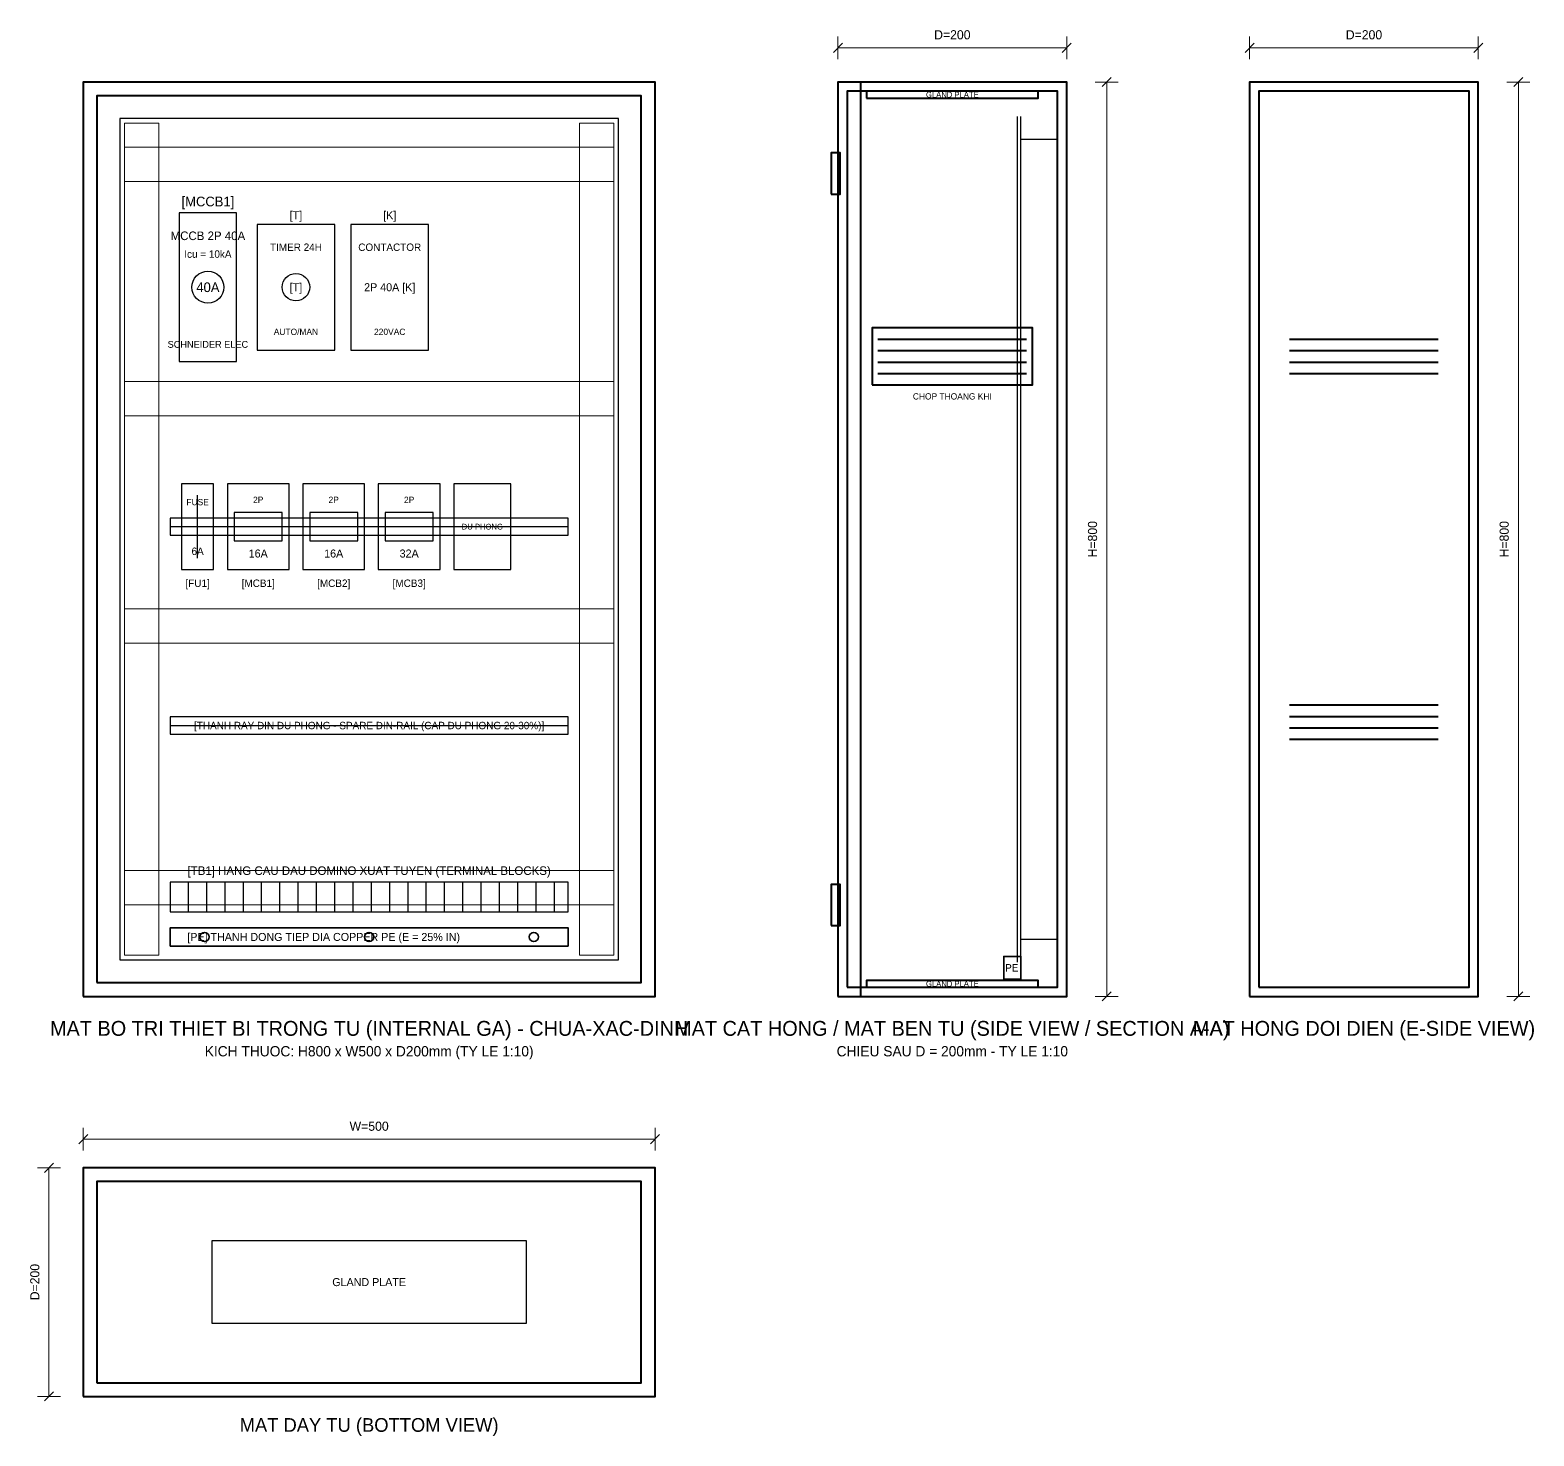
# Model space of a CAD drawing. Header units: metres. Extents: x 48 to 3950, y -285 to 946.
# Drawn here: x 1373 to 2689, y -285 to 946 of the extents above; entities that cross this region are included whole.
import ezdxf
from ezdxf.enums import TextEntityAlignment as Align

# ---------------------------------------------------------------- set-up
doc = ezdxf.new("R2010")
doc.units = ezdxf.units.M
for name, color, linetype, lineweight in [('0_COPPER', 3, 'Continuous', 35), ('0_DEVICES', 7, 'Continuous', 30), ('0_DIM', 1, 'Continuous', 15), ('0_DUCTS', 8, 'Continuous', 18), ('0_FRAME', 6, 'Continuous', 40), ('0_PLATE', 4, 'Continuous', 25), ('0_TEXT', 7, 'Continuous', 20), ('0_TEXT_TITLE', 3, 'Continuous', 30)]:
    doc.layers.add(name, color=color, linetype=linetype, lineweight=lineweight)

msp = doc.modelspace()

# ---------------------------------------------------------------- linework, layer by layer
at = {"layer": '0_COPPER', "color": 3}
for points in [[(1496, 144), (1844, 144), (1844, 160), (1496, 160), (1496, 144)], [(2225, 115), (2240, 115), (2240, 135), (2225, 135), (2225, 115)]]:
    msp.add_lwpolyline(points, close=True, dxfattribs=at)
for centre in [(1526, 152), (1670, 152), (1814, 152)]:
    msp.add_circle(centre, 4, dxfattribs=at)
at = {"layer": '0_DEVICES'}
for p, q in [((1520, 483.5), (1520, 538.5)), ((1512, 174), (1512, 200)), ((1528, 174), (1528, 200)), ((1544, 174), (1544, 200)), ((1560, 174), (1560, 200)), ((1576, 174), (1576, 200)), ((1592, 174), (1592, 200)), ((1608, 174), (1608, 200)), ((1624, 174), (1624, 200)), ((1640, 174), (1640, 200)), ((1656, 174), (1656, 200)), ((1672, 174), (1672, 200)), ((1688, 174), (1688, 200)), ((1704, 174), (1704, 200)), ((1720, 174), (1720, 200)), ((1736, 174), (1736, 200)), ((1752, 174), (1752, 200)), ((1768, 174), (1768, 200)), ((1784, 174), (1784, 200)), ((1800, 174), (1800, 200)), ((1816, 174), (1816, 200)), ((1832, 174), (1832, 200))]:
    msp.add_line(p, q, dxfattribs=at)
for points in [[(1504, 655.5), (1554, 655.5), (1554, 785.5), (1504, 785.5), (1504, 655.5)], [(1572, 665.5), (1640, 665.5), (1640, 775.5), (1572, 775.5), (1572, 665.5)], [(1654, 665.5), (1722, 665.5), (1722, 775.5), (1654, 775.5), (1654, 665.5)], [(1506, 473.5), (1534, 473.5), (1534, 548.5), (1506, 548.5), (1506, 473.5)], [(1546, 473.5), (1600, 473.5), (1600, 548.5), (1546, 548.5), (1546, 473.5)], [(1612, 473.5), (1666, 473.5), (1666, 548.5), (1612, 548.5), (1612, 473.5)], [(1678, 473.5), (1732, 473.5), (1732, 548.5), (1678, 548.5), (1678, 473.5)], [(1552, 498.5), (1594, 498.5), (1594, 523.5), (1552, 523.5), (1552, 498.5)], [(1618, 498.5), (1660, 498.5), (1660, 523.5), (1618, 523.5), (1618, 498.5)], [(1684, 498.5), (1726, 498.5), (1726, 523.5), (1684, 523.5), (1684, 498.5)], [(1496, 174), (1844, 174), (1844, 200), (1496, 200), (1496, 174)]]:
    msp.add_lwpolyline(points, close=True, dxfattribs=at)
for centre, radius in [((1529, 720.5), 14), ((1606, 720.5), 12)]:
    msp.add_circle(centre, radius, dxfattribs=at)
at = {"layer": '0_DIM', "color": 1}
for p, q in [((2076, 926), (2084, 934)), ((2080, 920), (2080, 940)), ((2276, 926), (2284, 934)), ((2280, 920), (2280, 940)), ((2436, 926), (2444, 934)), ((2440, 920), (2440, 940)), ((2636, 926), (2644, 934)), ((2640, 920), (2640, 940)), ((2080, 930), (2280, 930)), ((2440, 930), (2640, 930)), ((2305, 900), (2325, 900)), ((2311, 896), (2319, 904)), ((2315, 100), (2315, 900)), ((2665, 900), (2685, 900)), ((2671, 896), (2679, 904)), ((2675, 100), (2675, 900)), ((2305, 100), (2325, 100)), ((2311, 96), (2319, 104)), ((2665, 100), (2685, 100)), ((2671, 96), (2679, 104)), ((1416, -29), (1424, -21)), ((1420, -35), (1420, -15)), ((1420, -25), (1920, -25)), ((1916, -29), (1924, -21)), ((1920, -35), (1920, -15)), ((1380, -50), (1400, -50)), ((1386, -54), (1394, -46)), ((1390, -250), (1390, -50)), ((1386, -254), (1394, -246)), ((1380, -250), (1400, -250))]:
    msp.add_line(p, q, dxfattribs=at)
at = {"layer": '0_DUCTS'}
for points in [[(1456, 136), (1486, 136), (1486, 864), (1456, 864), (1456, 136)], [(1854, 136), (1884, 136), (1884, 864), (1854, 864), (1854, 136)], [(1456, 813), (1884, 813), (1884, 843), (1456, 843), (1456, 813)], [(1456, 608), (1884, 608), (1884, 638), (1456, 638), (1456, 608)], [(1456, 409), (1884, 409), (1884, 439), (1456, 439), (1456, 409)], [(1456, 180), (1884, 180), (1884, 210), (1456, 210), (1456, 180)]]:
    msp.add_lwpolyline(points, close=True, dxfattribs=at)
at = {"layer": '0_FRAME'}
for p, q in [((2115, 675), (2245, 675)), ((2475, 675), (2605, 675)), ((2115, 665), (2245, 665)), ((2475, 665), (2605, 665)), ((2115, 655), (2245, 655)), ((2115, 645), (2245, 645)), ((2475, 655), (2605, 655)), ((2475, 645), (2605, 645)), ((2475, 355), (2605, 355)), ((2475, 345), (2605, 345)), ((2475, 335), (2605, 335)), ((2475, 325), (2605, 325))]:
    msp.add_line(p, q, dxfattribs=at)
for points in [[(1420, 100), (1920, 100), (1920, 900), (1420, 900), (1420, 100)], [(2080, 100), (2280, 100), (2280, 900), (2080, 900), (2080, 100)], [(2080, 100), (2100, 100), (2100, 900), (2080, 900), (2080, 100)], [(2440, 100), (2640, 100), (2640, 900), (2440, 900), (2440, 100)], [(1432, 112), (1908, 112), (1908, 888), (1432, 888), (1432, 112)], [(2088, 108), (2272, 108), (2272, 892), (2088, 892), (2088, 108)], [(2105, 886), (2255, 886), (2255, 892), (2105, 892), (2105, 886)], [(2448, 108), (2632, 108), (2632, 892), (2448, 892), (2448, 108)], [(2074, 802), (2082, 802), (2082, 838), (2074, 838), (2074, 802)], [(2110, 635), (2250, 635), (2250, 685), (2110, 685), (2110, 635)], [(2074, 162), (2082, 162), (2082, 198), (2074, 198), (2074, 162)], [(2105, 108), (2255, 108), (2255, 114), (2105, 114), (2105, 108)], [(1420, -250), (1920, -250), (1920, -50), (1420, -50), (1420, -250)], [(1432, -238), (1908, -238), (1908, -62), (1432, -62), (1432, -238)]]:
    msp.add_lwpolyline(points, close=True, dxfattribs=at)
at = {"layer": '0_PLATE', "color": 4}
for p, q in [((2237, 130), (2237, 870)), ((2240, 130), (2240, 870)), ((2240, 850), (2272, 850)), ((2240, 150), (2272, 150))]:
    msp.add_line(p, q, dxfattribs=at)
at = {"layer": '0_PLATE'}
for p, q in [((1496, 511), (1844, 511)), ((1496, 337), (1844, 337))]:
    msp.add_line(p, q, dxfattribs=at)
for points in [[(1452, 132), (1888, 132), (1888, 868), (1452, 868), (1452, 132)], [(1496, 503.5), (1844, 503.5), (1844, 518.5), (1496, 518.5), (1496, 503.5)], [(1496, 329.5), (1844, 329.5), (1844, 344.5), (1496, 344.5), (1496, 329.5)], [(1532.5, -186), (1807.5, -186), (1807.5, -114), (1532.5, -114), (1532.5, -186)]]:
    msp.add_lwpolyline(points, close=True, dxfattribs=at)
at = {"layer": '0_PLATE', "color": 8}
msp.add_lwpolyline([(1744, 473.5), (1794, 473.5), (1794, 548.5), (1744, 548.5), (1744, 473.5)], close=True, dxfattribs=at)

# ---------------------------------------------------------------- texts
at = {"layer": '0_COPPER', "color": 3}
msp.add_text('[PE] THANH DONG TIEP DIA COPPER PE (E = 25% IN)', height=7, dxfattribs=at).set_placement((1511, 152), align=Align.MIDDLE_LEFT)
msp.add_text('PE', height=6.5, dxfattribs=at).set_placement((2232, 125), align=Align.MIDDLE_CENTER)
at = {"layer": '0_TEXT', "color": 1}
for s, p in [('D=200', (2180, 935)), ('D=200', (2540, 935)), ('W=500', (1670, -20))]:
    msp.add_text(s, height=8, dxfattribs=at).set_placement(p, align=Align.BOTTOM_CENTER)
at = {"layer": '0_TEXT'}
for s, height, p in [('GLAND PLATE', 5, (2180, 889)), ('MCCB 2P 40A', 7.5, (1529, 765.5)), ('Icu = 10kA', 6.5, (1529, 749.5)), ('TIMER 24H', 6.5, (1606, 755.5)), ('CONTACTOR', 6.5, (1688, 755.5)), ('AUTO/MAN', 5.5, (1606, 681.5)), ('220VAC', 5.5, (1688, 681.5)), ('SCHNEIDER ELEC', 6, (1529, 670.5)), ('CHOP THOANG KHI', 5.5, (2180, 625)), ('FUSE', 5.5, (1520, 532.5)), ('2P', 5.5, (1573, 534.5)), ('2P', 5.5, (1639, 534.5)), ('2P', 5.5, (1705, 534.5)), ('[TB1] HANG CAU DAU DOMINO XUAT TUYEN (TERMINAL BLOCKS)', 7.5, (1670, 210)), ('GLAND PLATE', 5, (2180, 111)), ('KICH THUOC: H800 x W500 x D200mm (TY LE 1:10)', 9, (1670, 52)), ('CHIEU SAU D = 200mm - TY LE 1:10', 9, (2180, 52)), ('GLAND PLATE', 7, (1670, -150))]:
    msp.add_text(s, height=height, dxfattribs=at).set_placement(p, align=Align.MIDDLE_CENTER)
at = {"layer": '0_TEXT', "color": 8}
for s, height, p in [('DU PHONG', 5, (1769, 511)), ('[THANH RAY DIN DU PHONG - SPARE DIN-RAIL (CAP DU PHONG 20-30%)]', 6.5, (1670, 337))]:
    msp.add_text(s, height=height, dxfattribs=at).set_placement(p, align=Align.MIDDLE_CENTER)
at = {"layer": '0_TEXT', "color": 1}
for s, p in [('H=800', (2309, 500)), ('H=800', (2669, 500)), ('D=200', (1384, -150))]:
    msp.add_text(s, height=8, rotation=90, dxfattribs=at).set_placement(p, align=Align.BOTTOM_CENTER)
at = {"layer": '0_TEXT_TITLE', "color": 3}
for s, height, p in [('[MCCB1]', 8.5, (1529, 795.5)), ('[T]', 7, (1606, 783.5)), ('[K]', 7, (1688, 783.5)), ('[FU1]', 6.5, (1520, 461.5)), ('[MCB1]', 6.5, (1573, 461.5)), ('[MCB2]', 6.5, (1639, 461.5)), ('[MCB3]', 6.5, (1705, 461.5))]:
    msp.add_text(s, height=height, dxfattribs=at).set_placement(p, align=Align.MIDDLE_CENTER)
at = {"layer": '0_TEXT_TITLE'}
for s, height, p in [('40A', 8.5, (1529, 720.5)), ('[T]', 7, (1606, 720.5)), ('2P 40A [K]', 7, (1688, 720.5)), ('6A', 6.5, (1520, 489.5)), ('16A', 7, (1573, 487.5)), ('16A', 7, (1639, 487.5)), ('32A', 7, (1705, 487.5)), ('MAT BO TRI THIET BI TRONG TU (INTERNAL GA) - CHUA-XAC-DINH', 13, (1670, 72)), ('MAT CAT HONG / MAT BEN TU (SIDE VIEW / SECTION A-A)', 13, (2180, 72)), ('MAT HONG DOI DIEN (E-SIDE VIEW)', 13, (2540, 72)), ('MAT DAY TU (BOTTOM VIEW)', 12, (1670, -275))]:
    msp.add_text(s, height=height, dxfattribs=at).set_placement(p, align=Align.MIDDLE_CENTER)

doc.saveas('drawing.dxf')
